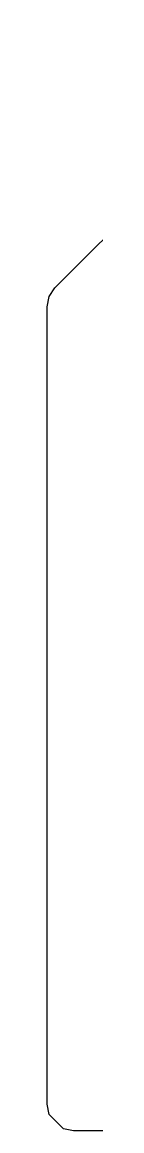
# Model space of a CAD drawing. Header units: inches. Extents: x -2.1 to 1.75, y 0.25 to 2.74.
# Drawn here: x -0.9302 to -0.9265, y 2.4126 to 2.4947 of the extents above; entities that cross this region are included whole.
import ezdxf

# ---------------------------------------------------------------- set-up
doc = ezdxf.new("R2010")
doc.units = ezdxf.units.IN
doc.header["$MEASUREMENT"] = 0
doc.layers.add('BLACK', color=250, linetype='CONTINUOUS')

msp = doc.modelspace()

# ---------------------------------------------------------------- linework, layer by layer
at = {"layer": 'BLACK', "linetype": 'CONTINUOUS'}
for p, q in [((-0.929581, 2.475014), (-0.909896, 2.494699)), ((-0.930008, 2.474375), (-0.929581, 2.475014)), ((-0.930157, 2.473622), (-0.930008, 2.474375)), ((-0.930157, 2.414567), (-0.930157, 2.473622)), ((-0.930008, 2.413814), (-0.930157, 2.414567)), ((-0.928942, 2.412748), (-0.930008, 2.413814)), ((-0.928189, 2.412598), (-0.928942, 2.412748)), ((-0.829764, 2.412598), (-0.928189, 2.412598))]:
    msp.add_line(p, q, dxfattribs=at)

doc.saveas('drawing.dxf')
